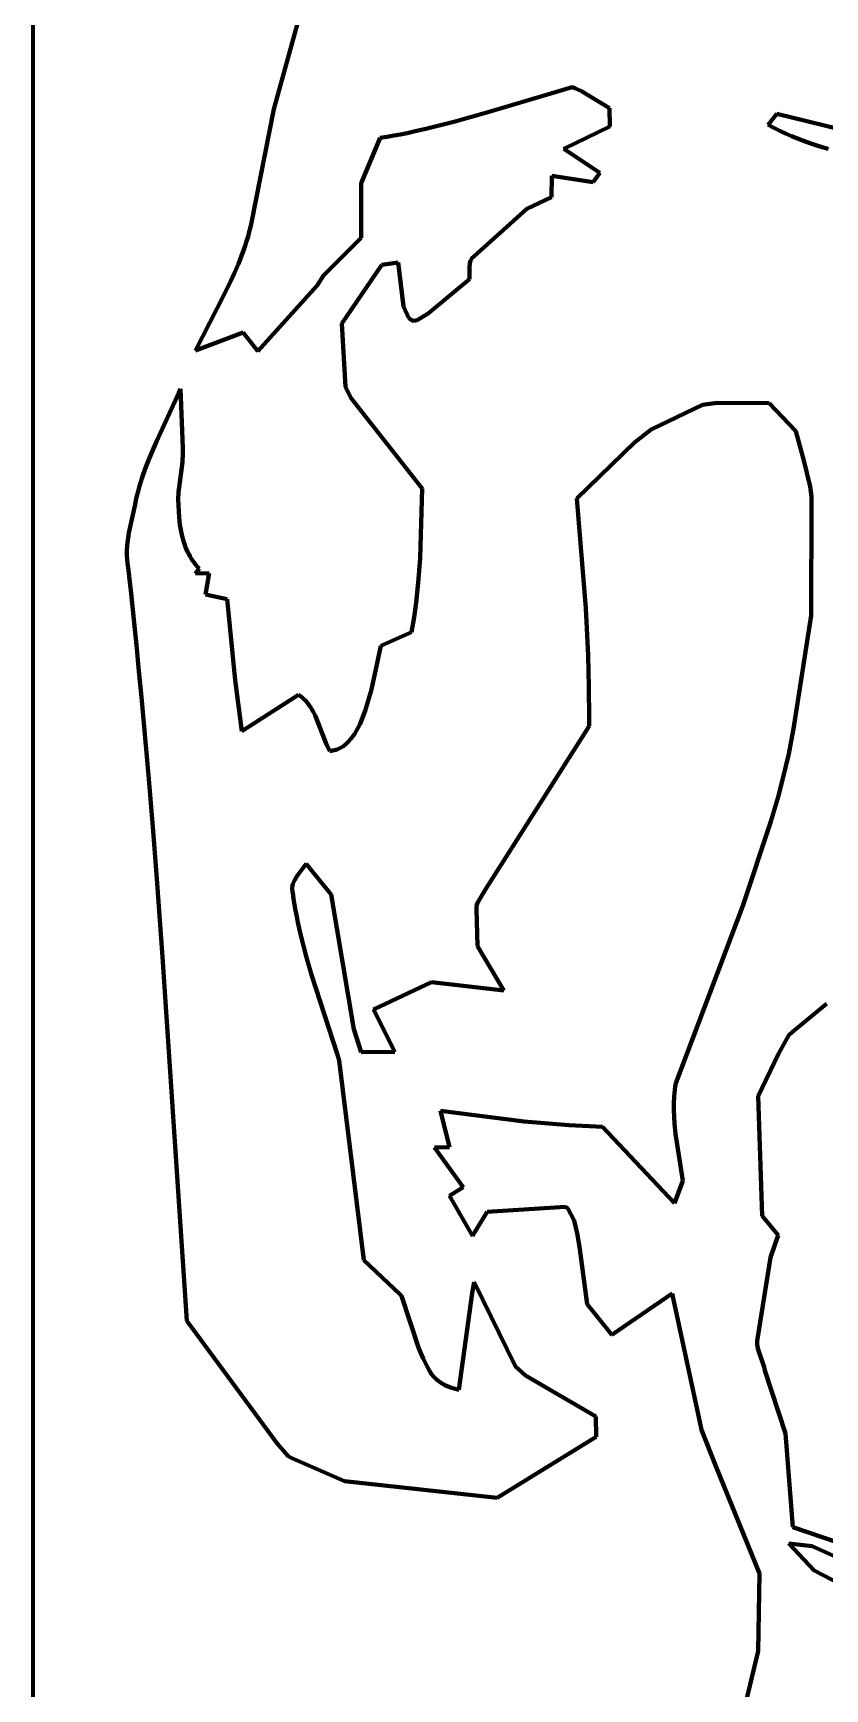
# Model space of a CAD drawing. Header units: millimetres. Extents: x 0 to 10.2, y 0 to 16.2.
# Drawn here: x 0 to 3.41, y 5.48 to 12.6 of the extents above; entities that cross this region are included whole.
import ezdxf

# ---------------------------------------------------------------- set-up
doc = ezdxf.new("R2010")
doc.units = ezdxf.units.MM
doc.layers.add('color#000000ff', color=7, linetype='CONTINUOUS', lineweight=100)
doc.layers.add('color#ffffffff', color=7, linetype='CONTINUOUS', lineweight=100)

msp = doc.modelspace()

# ---------------------------------------------------------------- linework, layer by layer
at = {"layer": 'color#000000ff'}
for p, q in [((1.0354, 12.2777), (1.3062, 13.2513)), ((2.3202, 12.3723), (1.9526, 12.2632)), ((2.332, 12.368), (2.3202, 12.3723)), ((2.3605, 12.3547), (2.332, 12.368)), ((2.4813, 12.2815), (2.3605, 12.3547)), ((0.9403, 11.7894), (1.0354, 12.2777)), ((1.9526, 12.2632), (1.8108, 12.2226)), ((2.4815, 12.2018), (2.4813, 12.2815)), ((1.6965, 12.1935), (1.6391, 12.1805)), ((1.7538, 12.2076), (1.6965, 12.1935)), ((1.8108, 12.2226), (1.7538, 12.2076)), ((2.2848, 12.1062), (2.4815, 12.2018)), ((3.2006, 12.2567), (3.1632, 12.2097)), ((3.1632, 12.2097), (3.1881, 12.1963)), ((3.1881, 12.1963), (3.2132, 12.1837)), ((3.4761, 12.1901), (3.2006, 12.2567)), ((1.494, 12.1538), (1.4114, 11.9586)), ((1.5232, 12.1584), (1.494, 12.1538)), ((1.5523, 12.1634), (1.5232, 12.1584)), ((1.5813, 12.1687), (1.5523, 12.1634)), ((1.6102, 12.1744), (1.5813, 12.1687)), ((1.6391, 12.1805), (1.6102, 12.1744)), ((3.2132, 12.1837), (3.2386, 12.1719)), ((3.2386, 12.1719), (3.2642, 12.1607)), ((3.2642, 12.1607), (3.2901, 12.1501)), ((3.2901, 12.1501), (3.3162, 12.1402)), ((3.3162, 12.1402), (3.3425, 12.1308)), ((3.3425, 12.1308), (3.3689, 12.122)), ((3.3689, 12.122), (3.3956, 12.1138)), ((2.4388, 12.0031), (2.2848, 12.1062)), ((3.3956, 12.1138), (3.4224, 12.106)), ((2.2314, 11.8983), (2.2322, 11.9896)), ((2.2322, 11.9896), (2.4098, 11.9631)), ((2.4098, 11.9631), (2.4388, 12.0031)), ((1.4114, 11.9586), (1.4113, 11.7237)), ((1.8968, 11.643), (2.1251, 11.8478)), ((2.1251, 11.8478), (2.2314, 11.8983)), ((0.9305, 11.7487), (0.9356, 11.769)), ((0.9356, 11.769), (0.9403, 11.7894)), ((0.9058, 11.6693), (0.9125, 11.689)), ((0.9125, 11.689), (0.9189, 11.7087)), ((0.9189, 11.7087), (0.9249, 11.7287)), ((0.9249, 11.7287), (0.9305, 11.7487)), ((1.4113, 11.7237), (1.2494, 11.5604)), ((0.8835, 11.6112), (0.8912, 11.6305)), ((0.8912, 11.6305), (0.8987, 11.6498)), ((0.8987, 11.6498), (0.9058, 11.6693)), ((1.5004, 11.6067), (1.5712, 11.6164)), ((1.5712, 11.6164), (1.5944, 11.4282)), ((1.8795, 11.6138), (1.8822, 11.6236)), ((1.8822, 11.6236), (1.885, 11.6297)), ((1.885, 11.6297), (1.8888, 11.6354)), ((1.8888, 11.6354), (1.8912, 11.638)), ((1.8912, 11.638), (1.8938, 11.6406)), ((1.8938, 11.6406), (1.8968, 11.643)), ((0.8498, 11.5352), (0.8671, 11.5731)), ((0.8671, 11.5731), (0.8835, 11.6112)), ((1.2494, 11.5604), (1.2227, 11.5182)), ((1.3292, 11.3552), (1.5004, 11.6067)), ((1.7002, 11.3978), (1.8787, 11.546)), ((1.8782, 11.5962), (1.8795, 11.6138)), ((1.8787, 11.546), (1.8782, 11.5962)), ((0.699, 11.2382), (0.8225, 11.4791)), ((0.8225, 11.4791), (0.8498, 11.5352)), ((1.2227, 11.5182), (0.9667, 11.2349)), ((1.5944, 11.4282), (1.617, 11.3781)), ((1.3446, 11.0818), (1.3292, 11.3552)), ((1.617, 11.3781), (1.631, 11.3674)), ((1.631, 11.3674), (1.6393, 11.3667)), ((1.6393, 11.3667), (1.6523, 11.3687)), ((1.6523, 11.3687), (1.7002, 11.3978)), ((0.9044, 11.3156), (0.699, 11.2382)), ((0.9667, 11.2349), (0.9044, 11.3156)), ((0.5315, 10.8467), (0.6276, 11.0561)), ((0.6276, 11.0561), (0.635, 11.0736)), ((0.635, 11.0736), (0.644, 10.8194)), ((1.3671, 11.0341), (1.3446, 11.0818)), ((1.6742, 10.6441), (1.3671, 11.0341)), ((2.8806, 11.0042), (2.6602, 10.8979)), ((2.9443, 11.0127), (2.8806, 11.0042)), ((3.1673, 11.011), (2.9443, 11.0127)), ((3.2827, 10.8906), (3.1673, 11.011)), ((0.5011, 10.7763), (0.5315, 10.8467)), ((2.5889, 10.8417), (2.3403, 10.6019)), ((2.6602, 10.8979), (2.5889, 10.8417)), ((3.3164, 10.7652), (3.2827, 10.8906)), ((0.487, 10.7407), (0.5011, 10.7763)), ((0.6449, 10.7962), (0.6427, 10.7579)), ((0.644, 10.8194), (0.6449, 10.7962)), ((3.3441, 10.6536), (3.3164, 10.7652)), ((0.4678, 10.6867), (0.4739, 10.7048)), ((0.4739, 10.7048), (0.487, 10.7407)), ((0.6427, 10.7579), (0.625, 10.6283)), ((0.4468, 10.6131), (0.4515, 10.6316)), ((0.4515, 10.6316), (0.4565, 10.6501)), ((0.4565, 10.6501), (0.462, 10.6684)), ((0.462, 10.6684), (0.4678, 10.6867)), ((0.625, 10.6283), (0.624, 10.5975)), ((1.6657, 10.3449), (1.6742, 10.6441)), ((3.3498, 10.6094), (3.3441, 10.6536)), ((0.4126, 10.453), (0.4353, 10.5565)), ((0.4353, 10.5565), (0.4387, 10.5755)), ((0.4387, 10.5755), (0.4425, 10.5943)), ((0.4425, 10.5943), (0.4468, 10.6131)), ((0.624, 10.5975), (0.6282, 10.521)), ((2.3403, 10.6019), (2.3782, 10.1291)), ((3.348, 10.0976), (3.3499, 10.5838)), ((3.3499, 10.5838), (3.3498, 10.6094)), ((0.6282, 10.521), (0.6321, 10.488)), ((0.6321, 10.488), (0.6357, 10.4661)), ((0.4049, 10.4008), (0.4126, 10.453)), ((0.6357, 10.4661), (0.6403, 10.4446)), ((0.6403, 10.4446), (0.6458, 10.4233)), ((0.6458, 10.4233), (0.649, 10.4128)), ((0.649, 10.4128), (0.6525, 10.4025)), ((0.4033, 10.3746), (0.4049, 10.4008)), ((0.4033, 10.3571), (0.4033, 10.3746)), ((0.4042, 10.3395), (0.4033, 10.3571)), ((0.4062, 10.3219), (0.4042, 10.3395)), ((0.6525, 10.4025), (0.6562, 10.3922)), ((0.6562, 10.3922), (0.6604, 10.3822)), ((0.6604, 10.3822), (0.6648, 10.3722)), ((0.6648, 10.3722), (0.6696, 10.3625)), ((0.6696, 10.3625), (0.6747, 10.3529)), ((0.6747, 10.3529), (0.6803, 10.3435)), ((0.6803, 10.3435), (0.6862, 10.3343)), ((0.6862, 10.3343), (0.6925, 10.3254)), ((1.6577, 10.2384), (1.6657, 10.3449)), ((0.4094, 10.3042), (0.4062, 10.3219)), ((0.4214, 10.1926), (0.4094, 10.3042)), ((0.6925, 10.3254), (0.6992, 10.3166)), ((0.6992, 10.3166), (0.7064, 10.3081)), ((0.714, 10.2999), (0.6994, 10.278)), ((0.6994, 10.278), (0.757, 10.2792)), ((0.7064, 10.3081), (0.714, 10.2999)), ((0.757, 10.2792), (0.742, 10.1886)), ((0.4331, 10.081), (0.4214, 10.1926)), ((1.6485, 10.1534), (1.6577, 10.2384)), ((0.742, 10.1886), (0.8345, 10.1682)), ((0.8345, 10.1682), (0.8689, 9.8193)), ((1.6396, 10.0899), (1.6485, 10.1534)), ((2.3782, 10.1291), (2.3882, 9.9261)), ((0.4444, 9.9694), (0.4331, 10.081)), ((1.6289, 10.0266), (1.6396, 10.0899)), ((3.2729, 9.6103), (3.348, 10.0976)), ((1.4972, 9.9675), (1.6289, 10.0266)), ((0.4553, 9.8578), (0.4444, 9.9694)), ((1.4567, 9.7794), (1.4972, 9.9675)), ((2.3882, 9.9261), (2.392, 9.7906)), ((0.4659, 9.7461), (0.4553, 9.8578)), ((0.8689, 9.8193), (0.8982, 9.5999)), ((1.429, 9.6873), (1.4567, 9.7794)), ((2.392, 9.7906), (2.3932, 9.6551)), ((0.4763, 9.6344), (0.4659, 9.7461)), ((0.8982, 9.5999), (1.1419, 9.7564)), ((1.1419, 9.7564), (1.1502, 9.7507)), ((1.1502, 9.7507), (1.1579, 9.7446)), ((1.1579, 9.7446), (1.1652, 9.7382)), ((1.1652, 9.7382), (1.172, 9.7314)), ((1.172, 9.7314), (1.1784, 9.7243)), ((1.1784, 9.7243), (1.1843, 9.7169)), ((1.1843, 9.7169), (1.1899, 9.7093)), ((1.1899, 9.7093), (1.1952, 9.7013)), ((1.1952, 9.7013), (1.2001, 9.6932)), ((1.2001, 9.6932), (1.2048, 9.6849)), ((0.496, 9.411), (0.4763, 9.6344)), ((1.2048, 9.6849), (1.2133, 9.6676)), ((1.2133, 9.6676), (1.2283, 9.6316)), ((1.2283, 9.6316), (1.26, 9.549)), ((1.3832, 9.5869), (1.405, 9.6255)), ((1.405, 9.6255), (1.4077, 9.631)), ((1.4077, 9.631), (1.429, 9.6873)), ((2.393, 9.6212), (1.9486, 8.9216)), ((2.3932, 9.6551), (2.393, 9.6212)), ((1.3459, 9.5436), (1.3551, 9.5522)), ((1.3551, 9.5522), (1.3679, 9.5663)), ((1.3679, 9.5663), (1.3832, 9.5869)), ((3.252, 9.5027), (3.263, 9.5563)), ((3.263, 9.5563), (3.2729, 9.6103)), ((1.26, 9.549), (1.2682, 9.5315)), ((1.2682, 9.5315), (1.2727, 9.5231)), ((1.2727, 9.5231), (1.2774, 9.5148)), ((1.2774, 9.5148), (1.284, 9.5154)), ((1.284, 9.5154), (1.2904, 9.5163)), ((1.2904, 9.5163), (1.2967, 9.5177)), ((1.2967, 9.5177), (1.3028, 9.5194)), ((1.3028, 9.5194), (1.3087, 9.5214)), ((1.3087, 9.5214), (1.3145, 9.5237)), ((1.3145, 9.5237), (1.3201, 9.5264)), ((1.3201, 9.5264), (1.3256, 9.5293)), ((1.3256, 9.5293), (1.336, 9.536)), ((1.336, 9.536), (1.3459, 9.5436)), ((3.24, 9.4493), (3.252, 9.5027)), ((0.5147, 9.1874), (0.496, 9.411)), ((3.227, 9.3962), (3.24, 9.4493)), ((3.206, 9.3168), (3.227, 9.3962)), ((3.1754, 9.2117), (3.206, 9.3168)), ((3.055, 8.8479), (3.1754, 9.2117)), ((0.5324, 8.9638), (0.5147, 9.1874)), ((1.1749, 9.0282), (1.1366, 8.9767)), ((1.2822, 8.8965), (1.1749, 9.0282)), ((0.5575, 8.6282), (0.5324, 8.9638)), ((1.1155, 8.9292), (1.1151, 8.9245)), ((1.1151, 8.9245), (1.1152, 8.9196)), ((1.1152, 8.9196), (1.1156, 8.9147)), ((1.1161, 8.9339), (1.1155, 8.9292)), ((1.1156, 8.9147), (1.1164, 8.9096)), ((1.1184, 8.943), (1.1161, 8.9339)), ((1.1164, 8.9096), (1.1177, 8.9045)), ((1.1217, 8.9517), (1.1184, 8.943)), ((1.126, 8.9603), (1.1217, 8.9517)), ((1.1366, 8.9767), (1.126, 8.9603)), ((1.9486, 8.9216), (1.912, 8.8611)), ((1.1177, 8.9045), (1.1212, 8.8787)), ((1.1212, 8.8787), (1.1252, 8.8531)), ((1.1252, 8.8531), (1.1295, 8.8276)), ((1.38, 8.3177), (1.2822, 8.8965)), ((1.9089, 8.8482), (1.9084, 8.8379)), ((1.9084, 8.8379), (1.9086, 8.8344)), ((1.912, 8.8611), (1.9089, 8.8482)), ((2.7661, 8.0852), (3.055, 8.8479)), ((1.1295, 8.8276), (1.1343, 8.8022)), ((1.1343, 8.8022), (1.1393, 8.7768)), ((1.1393, 8.7768), (1.1448, 8.7516)), ((1.9086, 8.8344), (1.9121, 8.6739)), ((1.1448, 8.7516), (1.1506, 8.7264)), ((1.1506, 8.7264), (1.163, 8.6762)), ((0.6615, 7.0612), (0.5575, 8.6282)), ((1.163, 8.6762), (1.1764, 8.6263)), ((1.1764, 8.6263), (1.1982, 8.5518)), ((1.9121, 8.6739), (2.0256, 8.4839)), ((1.1982, 8.5518), (1.3102, 8.2072)), ((1.7153, 8.52), (1.4648, 8.4022)), ((2.0256, 8.4839), (1.7153, 8.52)), ((3.415, 8.4268), (3.2672, 8.3038)), ((1.4648, 8.4022), (1.5567, 8.2198)), ((1.4118, 8.2188), (1.38, 8.3177)), ((3.2531, 8.2907), (3.2087, 8.2107)), ((3.2672, 8.3038), (3.2531, 8.2907)), ((1.3102, 8.2072), (1.3179, 8.1826)), ((1.5567, 8.2198), (1.4118, 8.2188)), ((3.2087, 8.2107), (3.1206, 8.0285)), ((1.3179, 8.1826), (1.423, 7.3229)), ((2.7604, 8.0416), (2.762, 8.0561)), ((2.762, 8.0561), (2.7639, 8.0707)), ((2.7639, 8.0707), (2.7661, 8.0852)), ((2.7575, 7.9687), (2.7578, 7.9979)), ((2.7578, 7.9979), (2.7592, 8.027)), ((2.7592, 8.027), (2.7604, 8.0416)), ((3.1206, 8.0285), (3.1378, 7.5137)), ((1.7921, 7.8098), (1.7531, 7.9655)), ((1.7531, 7.9655), (2.1128, 7.9195)), ((2.1128, 7.9195), (2.3055, 7.9036)), ((2.7583, 7.9395), (2.7575, 7.9687)), ((2.76, 7.9104), (2.7583, 7.9395)), ((2.3055, 7.9036), (2.4504, 7.8966)), ((2.4504, 7.8966), (2.7606, 7.5689)), ((2.7641, 7.8666), (2.76, 7.9104)), ((2.7964, 7.6641), (2.7641, 7.8666)), ((1.7274, 7.8084), (1.7921, 7.8098)), ((1.8513, 7.6377), (1.7274, 7.8084)), ((1.7914, 7.6003), (1.8513, 7.6377)), ((2.7606, 7.5689), (2.7964, 7.6641)), ((1.8908, 7.4277), (1.7914, 7.6003)), ((1.9544, 7.5307), (1.8908, 7.4277)), ((2.2917, 7.5521), (1.9544, 7.5307)), ((2.3014, 7.5451), (2.2917, 7.5521)), ((2.3281, 7.4935), (2.3014, 7.5451)), ((2.3347, 7.4692), (2.3281, 7.4935)), ((3.1378, 7.5137), (3.2062, 7.4313)), ((2.343, 7.4324), (2.3347, 7.4692)), ((2.3537, 7.3705), (2.343, 7.4324)), ((3.2062, 7.4313), (3.1736, 7.3348)), ((2.385, 7.1336), (2.3537, 7.3705)), ((1.423, 7.3229), (1.5801, 7.1752)), ((3.1736, 7.3348), (3.1183, 6.985)), ((1.8896, 7.1813), (1.8987, 7.2289)), ((1.8987, 7.2289), (2.0755, 6.8655)), ((1.5801, 7.1752), (1.5851, 7.1694)), ((1.5851, 7.1694), (1.6601, 6.9434)), ((1.8325, 6.7649), (1.8896, 7.1813)), ((2.4913, 7.0011), (2.385, 7.1336)), ((2.7498, 7.1802), (2.4913, 7.0011)), ((2.8693, 6.6271), (2.7498, 7.1802)), ((1.0497, 6.5339), (0.6615, 7.0612)), ((3.1183, 6.985), (3.1169, 6.9754)), ((1.6601, 6.9434), (1.6787, 6.8996)), ((3.1169, 6.9754), (3.1166, 6.9613)), ((3.1166, 6.9613), (3.1189, 6.9429)), ((3.1189, 6.9429), (3.1472, 6.8575)), ((1.6787, 6.8996), (1.6944, 6.8675)), ((1.6944, 6.8675), (1.7059, 6.8466)), ((1.7059, 6.8466), (1.7147, 6.8329)), ((2.0755, 6.8655), (2.119, 6.8272)), ((3.1472, 6.8575), (3.1485, 6.853)), ((3.1485, 6.853), (3.2388, 6.5764)), ((1.7147, 6.8329), (1.7249, 6.8205)), ((1.7249, 6.8205), (1.7363, 6.8093)), ((1.7363, 6.8093), (1.7531, 6.7961)), ((1.7531, 6.7961), (1.7715, 6.7852)), ((1.7715, 6.7852), (1.7962, 6.7744)), ((1.7962, 6.7744), (1.8272, 6.7658)), ((2.119, 6.8272), (2.4218, 6.6498)), ((1.8272, 6.7658), (1.8325, 6.7649)), ((2.4218, 6.6498), (2.4233, 6.5632)), ((2.4233, 6.5632), (1.9972, 6.2994)), ((2.8772, 6.5927), (2.8693, 6.6271)), ((2.9387, 6.4357), (2.8772, 6.5927)), ((3.2388, 6.5764), (3.2697, 6.1739)), ((1.0971, 6.4791), (1.0497, 6.5339)), ((1.1108, 6.4721), (1.0971, 6.4791)), ((1.3401, 6.3722), (1.1108, 6.4721)), ((3.126, 5.9747), (2.9387, 6.4357)), ((1.9972, 6.2994), (1.3401, 6.3722)), ((3.2697, 6.1739), (3.5898, 6.0644)), ((3.3532, 6.0917), (3.2521, 6.104)), ((3.2521, 6.104), (3.3615, 5.9869)), ((3.6126, 5.9749), (3.3532, 6.0917)), ((3.3615, 5.9869), (3.6007, 5.8634)), ((3.12, 5.6399), (3.126, 5.9747)), ((2.9675, 4.998), (3.12, 5.6399))]:
    msp.add_line(p, q, dxfattribs=at)
at = {"layer": 'color#ffffffff'}
for p, q in [((0, 0), (0, 16.2083)), ((1.3062, 13.2513), (1.0354, 12.2777)), ((1.9526, 12.2632), (2.3202, 12.3723)), ((2.3202, 12.3723), (2.332, 12.368)), ((2.332, 12.368), (2.3605, 12.3547)), ((2.3605, 12.3547), (2.4813, 12.2815)), ((1.0354, 12.2777), (0.9403, 11.7894)), ((1.8108, 12.2226), (1.9526, 12.2632)), ((2.4813, 12.2815), (2.4815, 12.2018)), ((1.6391, 12.1805), (1.6965, 12.1935)), ((1.6965, 12.1935), (1.7538, 12.2076)), ((1.7538, 12.2076), (1.8108, 12.2226)), ((2.4815, 12.2018), (2.2848, 12.1062)), ((3.1632, 12.2097), (3.2006, 12.2567)), ((3.1881, 12.1963), (3.1632, 12.2097)), ((3.2132, 12.1837), (3.1881, 12.1963)), ((3.2006, 12.2567), (3.4761, 12.1901)), ((1.4114, 11.9586), (1.494, 12.1538)), ((1.494, 12.1538), (1.5232, 12.1584)), ((1.5232, 12.1584), (1.5523, 12.1634)), ((1.5523, 12.1634), (1.5813, 12.1687)), ((1.5813, 12.1687), (1.6102, 12.1744)), ((1.6102, 12.1744), (1.6391, 12.1805)), ((3.2386, 12.1719), (3.2132, 12.1837)), ((3.2642, 12.1607), (3.2386, 12.1719)), ((3.2901, 12.1501), (3.2642, 12.1607)), ((3.3162, 12.1402), (3.2901, 12.1501)), ((3.3425, 12.1308), (3.3162, 12.1402)), ((3.3689, 12.122), (3.3425, 12.1308)), ((3.3956, 12.1138), (3.3689, 12.122)), ((2.2848, 12.1062), (2.4388, 12.0031)), ((3.4224, 12.106), (3.3956, 12.1138)), ((2.2322, 11.9896), (2.2314, 11.8983)), ((2.4098, 11.9631), (2.2322, 11.9896)), ((2.4388, 12.0031), (2.4098, 11.9631)), ((1.4113, 11.7237), (1.4114, 11.9586)), ((2.1251, 11.8478), (1.8968, 11.643)), ((2.2314, 11.8983), (2.1251, 11.8478)), ((0.9356, 11.769), (0.9305, 11.7487)), ((0.9403, 11.7894), (0.9356, 11.769)), ((0.9125, 11.689), (0.9058, 11.6693)), ((0.9189, 11.7087), (0.9125, 11.689)), ((0.9249, 11.7287), (0.9189, 11.7087)), ((0.9305, 11.7487), (0.9249, 11.7287)), ((1.2494, 11.5604), (1.4113, 11.7237)), ((0.8912, 11.6305), (0.8835, 11.6112)), ((0.8987, 11.6498), (0.8912, 11.6305)), ((0.9058, 11.6693), (0.8987, 11.6498)), ((1.5712, 11.6164), (1.5004, 11.6067)), ((1.5944, 11.4282), (1.5712, 11.6164)), ((1.8822, 11.6236), (1.8795, 11.6138)), ((1.885, 11.6297), (1.8822, 11.6236)), ((1.8888, 11.6354), (1.885, 11.6297)), ((1.8912, 11.638), (1.8888, 11.6354)), ((1.8938, 11.6406), (1.8912, 11.638)), ((1.8968, 11.643), (1.8938, 11.6406)), ((0.8671, 11.5731), (0.8498, 11.5352)), ((0.8835, 11.6112), (0.8671, 11.5731)), ((1.2227, 11.5182), (1.2494, 11.5604)), ((1.5004, 11.6067), (1.3292, 11.3552)), ((1.8787, 11.546), (1.7002, 11.3978)), ((1.8795, 11.6138), (1.8782, 11.5962)), ((1.8782, 11.5962), (1.8787, 11.546)), ((0.8225, 11.4791), (0.699, 11.2382)), ((0.8498, 11.5352), (0.8225, 11.4791)), ((0.9667, 11.2349), (1.2227, 11.5182)), ((1.617, 11.3781), (1.5944, 11.4282)), ((1.3292, 11.3552), (1.3446, 11.0818)), ((1.631, 11.3674), (1.617, 11.3781)), ((1.6393, 11.3667), (1.631, 11.3674)), ((1.6523, 11.3687), (1.6393, 11.3667)), ((1.7002, 11.3978), (1.6523, 11.3687)), ((0.699, 11.2382), (0.9044, 11.3156)), ((0.9044, 11.3156), (0.9667, 11.2349)), ((0.6276, 11.0561), (0.5315, 10.8467)), ((0.635, 11.0736), (0.6276, 11.0561)), ((0.644, 10.8194), (0.635, 11.0736)), ((1.3446, 11.0818), (1.3671, 11.0341)), ((1.3671, 11.0341), (1.6742, 10.6441)), ((2.6602, 10.8979), (2.8806, 11.0042)), ((2.8806, 11.0042), (2.9443, 11.0127)), ((2.9443, 11.0127), (3.1673, 11.011)), ((3.1673, 11.011), (3.2827, 10.8906)), ((0.5315, 10.8467), (0.5011, 10.7763)), ((2.3403, 10.6019), (2.5889, 10.8417)), ((2.5889, 10.8417), (2.6602, 10.8979)), ((3.2827, 10.8906), (3.3164, 10.7652)), ((0.5011, 10.7763), (0.487, 10.7407)), ((0.6427, 10.7579), (0.6449, 10.7962)), ((0.6449, 10.7962), (0.644, 10.8194)), ((3.3164, 10.7652), (3.3441, 10.6536)), ((0.4739, 10.7048), (0.4678, 10.6867)), ((0.487, 10.7407), (0.4739, 10.7048)), ((0.625, 10.6283), (0.6427, 10.7579)), ((0.4515, 10.6316), (0.4468, 10.6131)), ((0.4565, 10.6501), (0.4515, 10.6316)), ((0.462, 10.6684), (0.4565, 10.6501)), ((0.4678, 10.6867), (0.462, 10.6684)), ((0.624, 10.5975), (0.625, 10.6283)), ((1.6742, 10.6441), (1.6657, 10.3449)), ((3.3441, 10.6536), (3.3498, 10.6094)), ((0.4353, 10.5565), (0.4126, 10.453)), ((0.4387, 10.5755), (0.4353, 10.5565)), ((0.4425, 10.5943), (0.4387, 10.5755)), ((0.4468, 10.6131), (0.4425, 10.5943)), ((0.6282, 10.521), (0.624, 10.5975)), ((2.3782, 10.1291), (2.3403, 10.6019)), ((3.3499, 10.5838), (3.348, 10.0976)), ((3.3498, 10.6094), (3.3499, 10.5838)), ((0.6321, 10.488), (0.6282, 10.521)), ((0.6357, 10.4661), (0.6321, 10.488)), ((0.4126, 10.453), (0.4049, 10.4008)), ((0.6403, 10.4446), (0.6357, 10.4661)), ((0.6458, 10.4233), (0.6403, 10.4446)), ((0.649, 10.4128), (0.6458, 10.4233)), ((0.6525, 10.4025), (0.649, 10.4128)), ((0.4049, 10.4008), (0.4033, 10.3746)), ((0.4033, 10.3746), (0.4033, 10.3571)), ((0.4033, 10.3571), (0.4042, 10.3395)), ((0.4042, 10.3395), (0.4062, 10.3219)), ((0.6562, 10.3922), (0.6525, 10.4025)), ((0.6604, 10.3822), (0.6562, 10.3922)), ((0.6648, 10.3722), (0.6604, 10.3822)), ((0.6696, 10.3625), (0.6648, 10.3722)), ((0.6747, 10.3529), (0.6696, 10.3625)), ((0.6803, 10.3435), (0.6747, 10.3529)), ((0.6862, 10.3343), (0.6803, 10.3435)), ((0.6925, 10.3254), (0.6862, 10.3343)), ((1.6657, 10.3449), (1.6577, 10.2384)), ((0.4062, 10.3219), (0.4094, 10.3042)), ((0.4094, 10.3042), (0.4214, 10.1926)), ((0.6992, 10.3166), (0.6925, 10.3254)), ((0.7064, 10.3081), (0.6992, 10.3166)), ((0.6994, 10.278), (0.714, 10.2999)), ((0.757, 10.2792), (0.6994, 10.278)), ((0.714, 10.2999), (0.7064, 10.3081)), ((0.742, 10.1886), (0.757, 10.2792)), ((0.4214, 10.1926), (0.4331, 10.081)), ((1.6577, 10.2384), (1.6485, 10.1534)), ((0.8345, 10.1682), (0.742, 10.1886)), ((0.8689, 9.8193), (0.8345, 10.1682)), ((1.6485, 10.1534), (1.6396, 10.0899)), ((2.3882, 9.9261), (2.3782, 10.1291)), ((0.4331, 10.081), (0.4444, 9.9694)), ((1.6396, 10.0899), (1.6289, 10.0266)), ((3.348, 10.0976), (3.2729, 9.6103)), ((1.6289, 10.0266), (1.4972, 9.9675)), ((0.4444, 9.9694), (0.4553, 9.8578)), ((1.4972, 9.9675), (1.4567, 9.7794)), ((2.392, 9.7906), (2.3882, 9.9261)), ((0.4553, 9.8578), (0.4659, 9.7461)), ((0.8982, 9.5999), (0.8689, 9.8193)), ((1.4567, 9.7794), (1.429, 9.6873)), ((2.3932, 9.6551), (2.392, 9.7906)), ((0.4659, 9.7461), (0.4763, 9.6344)), ((1.1419, 9.7564), (0.8982, 9.5999)), ((1.1502, 9.7507), (1.1419, 9.7564)), ((1.1579, 9.7446), (1.1502, 9.7507)), ((1.1652, 9.7382), (1.1579, 9.7446)), ((1.172, 9.7314), (1.1652, 9.7382)), ((1.1784, 9.7243), (1.172, 9.7314)), ((1.1843, 9.7169), (1.1784, 9.7243)), ((1.1899, 9.7093), (1.1843, 9.7169)), ((1.1952, 9.7013), (1.1899, 9.7093)), ((1.2001, 9.6932), (1.1952, 9.7013)), ((1.2048, 9.6849), (1.2001, 9.6932)), ((0.4763, 9.6344), (0.496, 9.411)), ((1.2133, 9.6676), (1.2048, 9.6849)), ((1.2283, 9.6316), (1.2133, 9.6676)), ((1.26, 9.549), (1.2283, 9.6316)), ((1.405, 9.6255), (1.3832, 9.5869)), ((1.4077, 9.631), (1.405, 9.6255)), ((1.429, 9.6873), (1.4077, 9.631)), ((1.9486, 8.9216), (2.393, 9.6212)), ((2.393, 9.6212), (2.3932, 9.6551)), ((1.3551, 9.5522), (1.3459, 9.5436)), ((1.3679, 9.5663), (1.3551, 9.5522)), ((1.3832, 9.5869), (1.3679, 9.5663)), ((3.263, 9.5563), (3.252, 9.5027)), ((3.2729, 9.6103), (3.263, 9.5563)), ((1.2682, 9.5315), (1.26, 9.549)), ((1.2727, 9.5231), (1.2682, 9.5315)), ((1.2774, 9.5148), (1.2727, 9.5231)), ((1.284, 9.5154), (1.2774, 9.5148)), ((1.2904, 9.5163), (1.284, 9.5154)), ((1.2967, 9.5177), (1.2904, 9.5163)), ((1.3028, 9.5194), (1.2967, 9.5177)), ((1.3087, 9.5214), (1.3028, 9.5194)), ((1.3145, 9.5237), (1.3087, 9.5214)), ((1.3201, 9.5264), (1.3145, 9.5237)), ((1.3256, 9.5293), (1.3201, 9.5264)), ((1.336, 9.536), (1.3256, 9.5293)), ((1.3459, 9.5436), (1.336, 9.536)), ((3.252, 9.5027), (3.24, 9.4493)), ((0.496, 9.411), (0.5147, 9.1874)), ((3.24, 9.4493), (3.227, 9.3962)), ((3.227, 9.3962), (3.206, 9.3168)), ((3.206, 9.3168), (3.1754, 9.2117)), ((3.1754, 9.2117), (3.055, 8.8479)), ((0.5147, 9.1874), (0.5324, 8.9638)), ((1.1366, 8.9767), (1.1749, 9.0282)), ((1.1749, 9.0282), (1.2822, 8.8965)), ((0.5324, 8.9638), (0.5575, 8.6282)), ((1.1151, 8.9245), (1.1155, 8.9292)), ((1.1152, 8.9196), (1.1151, 8.9245)), ((1.1156, 8.9147), (1.1152, 8.9196)), ((1.1155, 8.9292), (1.1161, 8.9339)), ((1.1164, 8.9096), (1.1156, 8.9147)), ((1.1161, 8.9339), (1.1184, 8.943)), ((1.1177, 8.9045), (1.1164, 8.9096)), ((1.1184, 8.943), (1.1217, 8.9517)), ((1.1217, 8.9517), (1.126, 8.9603)), ((1.126, 8.9603), (1.1366, 8.9767)), ((1.912, 8.8611), (1.9486, 8.9216)), ((1.1212, 8.8787), (1.1177, 8.9045)), ((1.1252, 8.8531), (1.1212, 8.8787)), ((1.1295, 8.8276), (1.1252, 8.8531)), ((1.2822, 8.8965), (1.38, 8.3177)), ((1.9084, 8.8379), (1.9089, 8.8482)), ((1.9086, 8.8344), (1.9084, 8.8379)), ((1.9089, 8.8482), (1.912, 8.8611)), ((3.055, 8.8479), (2.7661, 8.0852)), ((1.1343, 8.8022), (1.1295, 8.8276)), ((1.1393, 8.7768), (1.1343, 8.8022)), ((1.1448, 8.7516), (1.1393, 8.7768)), ((1.9121, 8.6739), (1.9086, 8.8344)), ((1.1506, 8.7264), (1.1448, 8.7516)), ((1.163, 8.6762), (1.1506, 8.7264)), ((0.5575, 8.6282), (0.6615, 7.0612)), ((1.1764, 8.6263), (1.163, 8.6762)), ((1.1982, 8.5518), (1.1764, 8.6263)), ((2.0256, 8.4839), (1.9121, 8.6739)), ((1.3102, 8.2072), (1.1982, 8.5518)), ((1.4648, 8.4022), (1.7153, 8.52)), ((1.7153, 8.52), (2.0256, 8.4839)), ((3.2672, 8.3038), (3.415, 8.4268)), ((1.5567, 8.2198), (1.4648, 8.4022)), ((1.38, 8.3177), (1.4118, 8.2188)), ((3.2087, 8.2107), (3.2531, 8.2907)), ((3.2531, 8.2907), (3.2672, 8.3038)), ((1.3179, 8.1826), (1.3102, 8.2072)), ((1.4118, 8.2188), (1.5567, 8.2198)), ((3.1206, 8.0285), (3.2087, 8.2107)), ((1.423, 7.3229), (1.3179, 8.1826)), ((2.762, 8.0561), (2.7604, 8.0416)), ((2.7639, 8.0707), (2.762, 8.0561)), ((2.7661, 8.0852), (2.7639, 8.0707)), ((2.7578, 7.9979), (2.7575, 7.9687)), ((2.7592, 8.027), (2.7578, 7.9979)), ((2.7604, 8.0416), (2.7592, 8.027)), ((3.1378, 7.5137), (3.1206, 8.0285)), ((2.1128, 7.9195), (1.7531, 7.9655)), ((1.7531, 7.9655), (1.7921, 7.8098)), ((2.3055, 7.9036), (2.1128, 7.9195)), ((2.7575, 7.9687), (2.7583, 7.9395)), ((2.7583, 7.9395), (2.76, 7.9104)), ((2.4504, 7.8966), (2.3055, 7.9036)), ((2.7606, 7.5689), (2.4504, 7.8966)), ((2.76, 7.9104), (2.7641, 7.8666)), ((2.7641, 7.8666), (2.7964, 7.6641)), ((1.7921, 7.8098), (1.7274, 7.8084)), ((1.7274, 7.8084), (1.8513, 7.6377)), ((1.8513, 7.6377), (1.7914, 7.6003)), ((2.7964, 7.6641), (2.7606, 7.5689)), ((1.7914, 7.6003), (1.8908, 7.4277)), ((1.8908, 7.4277), (1.9544, 7.5307)), ((1.9544, 7.5307), (2.2917, 7.5521)), ((2.2917, 7.5521), (2.3014, 7.5451)), ((2.3014, 7.5451), (2.3281, 7.4935)), ((2.3281, 7.4935), (2.3347, 7.4692)), ((3.2062, 7.4313), (3.1378, 7.5137)), ((2.3347, 7.4692), (2.343, 7.4324)), ((2.343, 7.4324), (2.3537, 7.3705)), ((3.1736, 7.3348), (3.2062, 7.4313)), ((2.3537, 7.3705), (2.385, 7.1336)), ((1.5801, 7.1752), (1.423, 7.3229)), ((3.1183, 6.985), (3.1736, 7.3348)), ((1.8987, 7.2289), (1.8896, 7.1813)), ((2.0755, 6.8655), (1.8987, 7.2289)), ((1.5851, 7.1694), (1.5801, 7.1752)), ((1.6601, 6.9434), (1.5851, 7.1694)), ((1.8896, 7.1813), (1.8325, 6.7649)), ((2.385, 7.1336), (2.4913, 7.0011)), ((2.4913, 7.0011), (2.7498, 7.1802)), ((2.7498, 7.1802), (2.8693, 6.6271)), ((0.6615, 7.0612), (1.0497, 6.5339)), ((3.1169, 6.9754), (3.1183, 6.985)), ((1.6787, 6.8996), (1.6601, 6.9434)), ((3.1166, 6.9613), (3.1169, 6.9754)), ((3.1189, 6.9429), (3.1166, 6.9613)), ((3.1472, 6.8575), (3.1189, 6.9429)), ((1.6944, 6.8675), (1.6787, 6.8996)), ((1.7059, 6.8466), (1.6944, 6.8675)), ((1.7147, 6.8329), (1.7059, 6.8466)), ((2.119, 6.8272), (2.0755, 6.8655)), ((3.1485, 6.853), (3.1472, 6.8575)), ((3.2388, 6.5764), (3.1485, 6.853)), ((1.7249, 6.8205), (1.7147, 6.8329)), ((1.7363, 6.8093), (1.7249, 6.8205)), ((1.7531, 6.7961), (1.7363, 6.8093)), ((1.7715, 6.7852), (1.7531, 6.7961)), ((1.7962, 6.7744), (1.7715, 6.7852)), ((1.8272, 6.7658), (1.7962, 6.7744)), ((2.4218, 6.6498), (2.119, 6.8272)), ((1.8325, 6.7649), (1.8272, 6.7658)), ((2.4233, 6.5632), (2.4218, 6.6498)), ((1.9972, 6.2994), (2.4233, 6.5632)), ((2.8693, 6.6271), (2.8772, 6.5927)), ((2.8772, 6.5927), (2.9387, 6.4357)), ((3.2697, 6.1739), (3.2388, 6.5764)), ((1.0497, 6.5339), (1.0971, 6.4791)), ((1.0971, 6.4791), (1.1108, 6.4721)), ((1.1108, 6.4721), (1.3401, 6.3722)), ((2.9387, 6.4357), (3.126, 5.9747)), ((1.3401, 6.3722), (1.9972, 6.2994)), ((3.5898, 6.0644), (3.2697, 6.1739)), ((3.3615, 5.9869), (3.2521, 6.104)), ((3.2521, 6.104), (3.3532, 6.0917)), ((3.3532, 6.0917), (3.6126, 5.9749)), ((3.6007, 5.8634), (3.3615, 5.9869)), ((3.126, 5.9747), (3.12, 5.6399)), ((3.12, 5.6399), (2.9675, 4.998))]:
    msp.add_line(p, q, dxfattribs=at)

doc.saveas('drawing.dxf')
